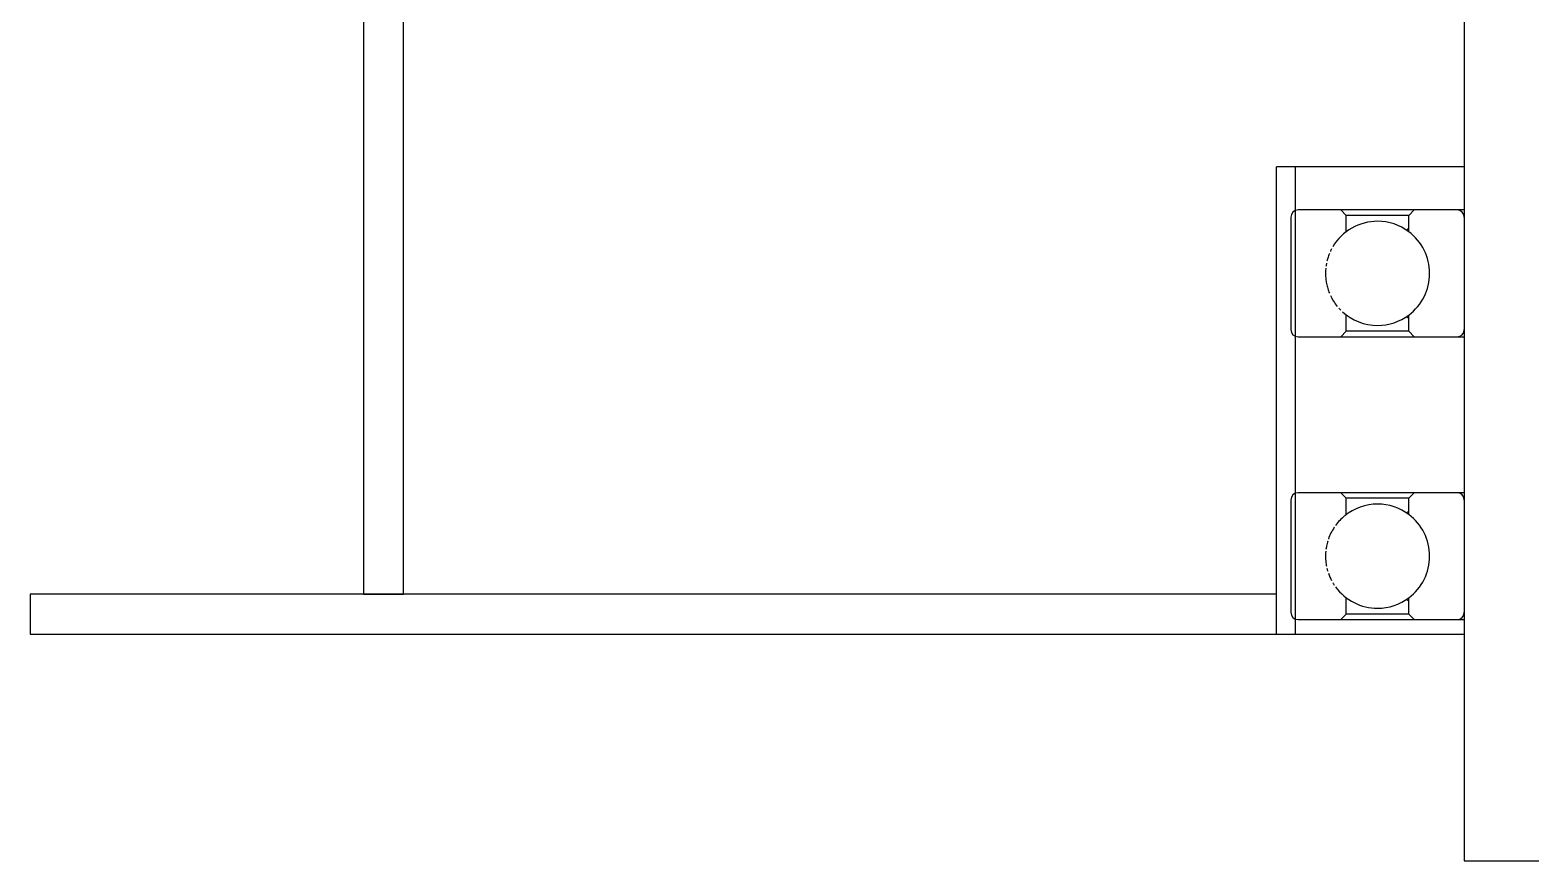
# Model space of a CAD drawing. Extents: x -49 to 4846, y -968 to 1090.
# Drawn here: x 4395.7 to 4620.7, y 725.9 to 850.3 of the extents above; entities that cross this region are included whole.
import ezdxf

# ---------------------------------------------------------------- set-up
doc = ezdxf.new("R2010")
doc.units = 0
doc.layers.get('0').update_dxf_attribs({"linetype": 'CONTINUOUS'})

msp = doc.modelspace()

# ---------------------------------------------------------------- linework, layer by layer
for p, q in [((4445.735918, 1015.826559), (4445.735918, 765.826559)), ((4445.735918, 1015.826559), (4445.735918, 765.826559)), ((4451.735918, 765.826559), (4451.735918, 1015.826559)), ((4610.735918, 875.86871), (4610.735918, 725.86871)), ((4585.385918, 829.826559), (4582.585918, 829.826559)), ((4584.735918, 822.268875), (4584.735918, 805.468875)), ((4592.230918, 823.368875), (4585.835918, 823.368875)), ((4604.899388, 823.368875), (4592.230918, 823.368875)), ((4593.055918, 822.543875), (4592.230918, 823.368875)), ((4602.415918, 822.543875), (4593.055918, 822.543875)), ((4593.055918, 820.108875), (4593.055918, 822.543875)), ((4602.415918, 822.543875), (4603.240918, 823.368875)), ((4602.415918, 820.108875), (4602.415918, 822.543875)), ((4609.635918, 823.368875), (4603.240918, 823.368875)), ((4610.735918, 823.368875), (4609.635918, 823.368875)), ((4610.735918, 822.268875), (4610.735918, 805.468875)), ((4593.071501, 820.108875), (4593.055918, 820.108875)), ((4593.071501, 807.628875), (4593.055918, 807.628875)), ((4593.055918, 805.193875), (4593.055918, 807.628875)), ((4602.415918, 805.193875), (4602.415918, 807.628875)), ((4585.835918, 804.368875), (4592.230918, 804.368875)), ((4592.230918, 804.368875), (4593.055918, 805.193875)), ((4592.230918, 804.368875), (4603.240918, 804.368875)), ((4602.415918, 805.193875), (4593.055918, 805.193875)), ((4603.240918, 804.368875), (4602.415918, 805.193875)), ((4603.240918, 804.368875), (4609.635918, 804.368875)), ((4609.635918, 804.368875), (4610.735918, 804.368875)), ((4592.230918, 781.015386), (4585.835918, 781.015386)), ((4603.240918, 781.015386), (4592.230918, 781.015386)), ((4593.055918, 780.190386), (4592.230918, 781.015386)), ((4602.415918, 780.190386), (4603.240918, 781.015386)), ((4609.635918, 781.015386), (4603.240918, 781.015386)), ((4610.735918, 781.015386), (4609.635918, 781.015386)), ((4610.11388, 781.015386), (4609.849201, 781.015386)), ((4584.735918, 779.915386), (4584.735918, 763.115386)), ((4602.415918, 780.190386), (4593.055918, 780.190386)), ((4593.055918, 777.755386), (4593.055918, 780.190386)), ((4602.415918, 777.755386), (4602.415918, 780.190386)), ((4610.735918, 779.915386), (4610.735918, 763.115386)), ((4593.071501, 777.755386), (4593.055918, 777.755386)), ((4395.735918, 765.826559), (4395.735918, 759.826559)), ((4582.585918, 765.826559), (4395.735918, 765.826559)), ((4445.735918, 765.826559), (4451.735918, 765.826559)), ((4582.585918, 759.826559), (4582.585918, 765.826559)), ((4593.071501, 765.275386), (4593.055918, 765.275386)), ((4593.055918, 762.840386), (4593.055918, 765.275386)), ((4602.415918, 762.840386), (4602.415918, 765.275386)), ((4592.230918, 762.015386), (4593.055918, 762.840386)), ((4602.415918, 762.840386), (4593.055918, 762.840386)), ((4603.240918, 762.015386), (4602.415918, 762.840386)), ((4585.835918, 762.015386), (4592.230918, 762.015386)), ((4592.230918, 762.015386), (4603.240918, 762.015386)), ((4603.240918, 762.015386), (4609.635918, 762.015386)), ((4609.635918, 762.015386), (4610.735918, 762.015386)), ((4395.735918, 759.826559), (4582.585918, 759.826559)), ((4582.585918, 759.826559), (4585.385918, 759.826559)), ((4610.735918, 725.86871), (4630.735918, 725.86871))]:
    msp.add_line(p, q)
at = {"color": 1}
for p, q in [((4582.585918, 759.826559), (4582.585918, 829.826559)), ((4585.385918, 829.826559), (4585.385918, 759.826559)), ((4610.735918, 829.826559), (4585.385918, 829.826559)), ((4585.385918, 759.826559), (4610.735918, 759.826559))]:
    msp.add_line(p, q, dxfattribs=at)
for centre, radius, start, end in [((4585.835918, 822.268875), 1.1, 90, 180), ((4597.735918, 813.868875), 7.8, 90, 149.406632), ((4597.735918, 813.868875), 7.8, 53.130102, 90), ((4609.635918, 822.268875), 1.1, 0, 90), ((4606.395652, 813.868875), 7.8, 120.719398, 123.719372), ((4597.735918, 813.868875), 7.8, 306.869898, 53.130102), ((4597.735918, 813.868875), 7.8, 157.564524, 163.125), ((4597.735918, 813.868875), 7.8, 151.955653, 155.072152), ((4597.735918, 813.868875), 7.8, 174.391132, 185.608868), ((4597.735918, 813.868875), 7.8, 168.782263, 172.522236), ((4597.735918, 813.868875), 7.8, 163.173394, 166.539259), ((4597.735918, 813.868875), 7.8, 185.625, 191.217737), ((4597.735918, 813.868875), 7.8, 191.25, 196.826606), ((4597.735918, 813.868875), 7.8, 196.875, 202.435476), ((4597.735918, 813.868875), 7.8, 204.927848, 219.262089), ((4597.735918, 813.868875), 7.8, 221.87905, 224.870961), ((4597.735918, 813.868875), 7.8, 227.509884, 270), ((4597.735918, 813.868875), 7.8, 270, 306.869898), ((4606.395652, 813.868875), 7.8, 236.280628, 239.280602), ((4585.835918, 805.468875), 1.1, 180, 270), ((4609.635918, 805.468875), 1.1, 270, 0), ((4585.835918, 779.915386), 1.1, 90, 180), ((4609.635918, 779.915386), 1.1, 0, 90), ((4597.735918, 771.515386), 7.8, 90, 129.161336), ((4597.735918, 771.515386), 7.8, 53.130102, 90), ((4597.735918, 771.515386), 7.8, 129.468026, 143.758557), ((4606.395652, 771.515386), 7.8, 120.719398, 123.719372), ((4597.735918, 771.515386), 7.8, 306.869898, 53.130102), ((4597.735918, 771.515386), 7.8, 146.346782, 160.77007), ((4597.735918, 771.515386), 7.8, 174.391132, 185.608868), ((4597.735918, 771.515386), 7.8, 168.782263, 172.522236), ((4597.735918, 771.515386), 7.8, 163.173394, 168.75), ((4597.735918, 771.515386), 7.8, 185.625, 191.217737), ((4597.735918, 771.515386), 7.8, 193.460741, 196.826606), ((4597.735918, 771.515386), 7.8, 199.22993, 208.044347), ((4597.735918, 771.515386), 7.8, 210.593368, 213.653218), ((4597.735918, 771.515386), 7.8, 216.241443, 270), ((4597.735918, 771.515386), 7.8, 270, 306.869898), ((4606.395652, 771.515386), 7.8, 236.280628, 239.280602), ((4585.835918, 763.115386), 1.1, 180, 270), ((4609.635918, 763.115386), 1.1, 270, 0)]:
    msp.add_arc(centre, radius, start, end)

doc.saveas('drawing.dxf')
